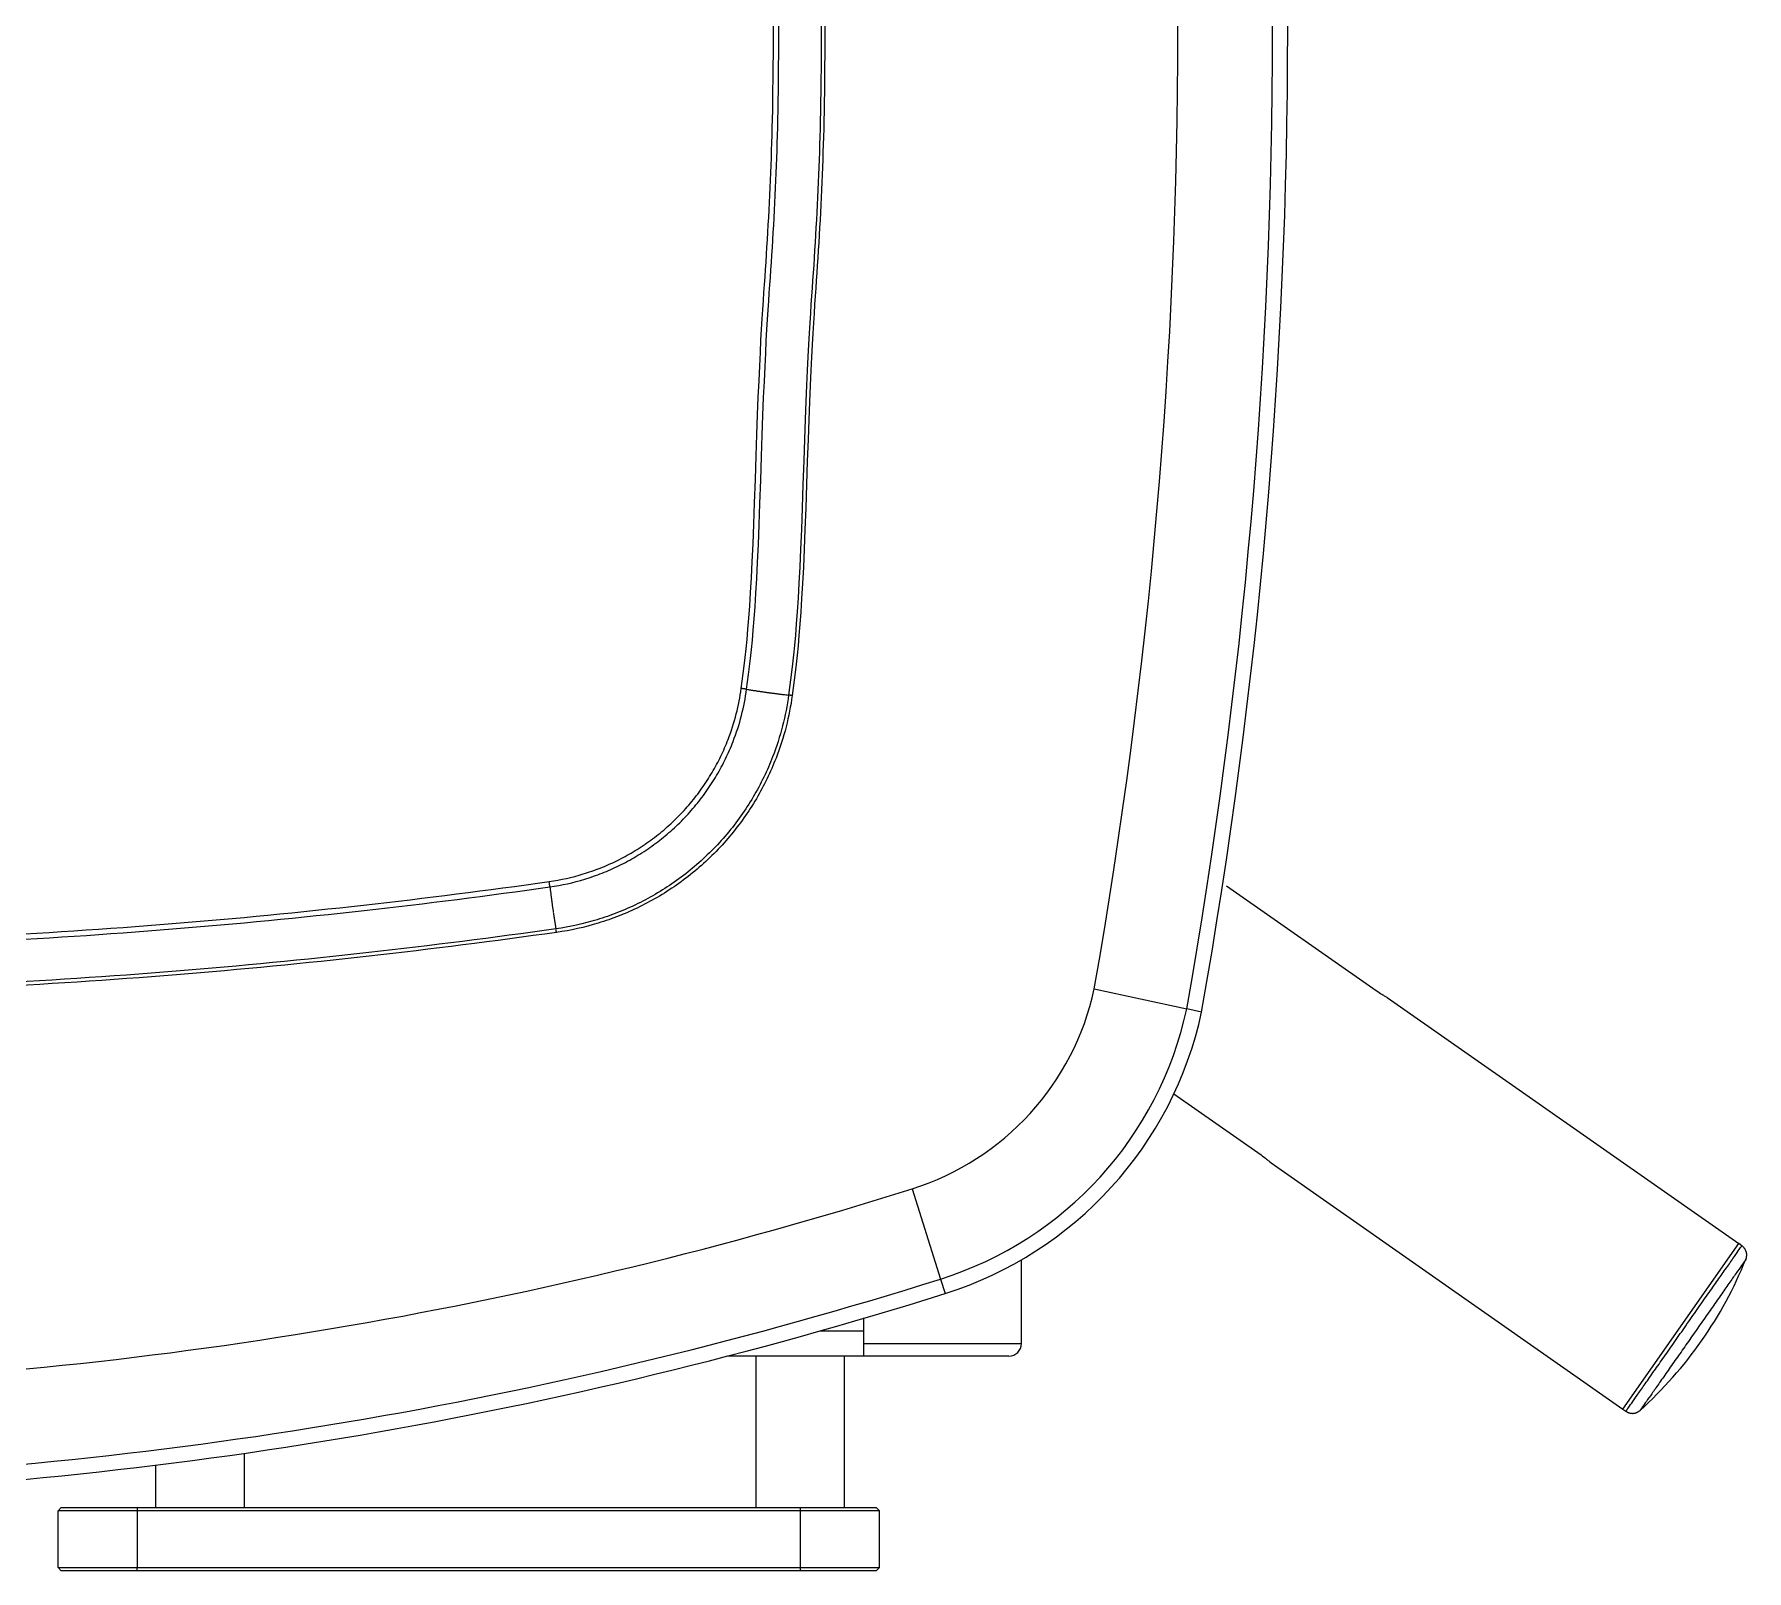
# Model space of a CAD drawing. Extents: x 2733443 to 3206532, y -1516114 to -1264405.
# Drawn here: x 3002009.9 to 3002244.7, y -1483463.7 to -1483252.9 of the extents above; entities that cross this region are included whole.
import ezdxf

# ---------------------------------------------------------------- set-up
doc = ezdxf.new("R2010")
doc.units = 0
doc.header["$MEASUREMENT"] = 0
doc.linetypes.add('1', pattern=[0, 0, 0])
doc.layers.get('0').update_dxf_attribs({"color": 250, "linetype": '1'})
doc.layers.add('furniture', color=33, linetype='Continuous')

# ---------------------------------------------------------------- blocks, each defined once
blk = doc.blocks.new('EQUIPMENT')
at = {"layer": 'furniture'}
for p, q in [((-29486.34, 18820.74), (-29486.32, 18820.74)), ((-29485.61, 18820.63), (-29485.44, 18820.6)), ((-29479.85, 18819.84), (-29479.84, 18819.84)), ((-29512.68, 18794.26), (-29512.68, 18794.24)), ((-29512.59, 18793.53), (-29512.57, 18793.35)), ((-29399.28, 18779.27), (-29419.8, 18793.64)), ((-29511.77, 18787.77), (-29511.77, 18787.75)), ((-29437.94, 18779.52), (-29425.25, 18776.78)), ((-29423.22, 18776.35), (-29425.25, 18776.78)), ((-29397.79, 18778.37), (-29349.54, 18744.58)), ((-29427.02, 18765.12), (-29415.05, 18756.74)), ((-29413.69, 18755.66), (-29365.44, 18721.87)), ((-29462.92, 18752.09), (-29459.01, 18739.72)), ((-29365.44, 18721.87), (-29349.54, 18744.58)), ((-29349.12, 18744.29), (-29349.54, 18744.58)), ((-29447.92, 18730.88), (-29447.92, 18742.36)), ((-29348.57, 18742.43), (-29348.55, 18742.49)), ((-29459.01, 18739.72), (-29458.39, 18737.74)), ((-29469.58, 18734.41), (-29469.58, 18734.32)), ((-29469.58, 18734.32), (-29469.58, 18732.61)), ((-29475.49, 18732.61), (-29469.58, 18732.61)), ((-29469.58, 18732.61), (-29469.58, 18730.88)), ((-29469.58, 18730.88), (-29469.58, 18729.15)), ((-29469.58, 18730.88), (-29447.92, 18730.88)), ((-29469.58, 18729.15), (-29488.24, 18729.15)), ((-29484.31, 18708.36), (-29484.31, 18729.15)), ((-29472.18, 18708.36), (-29472.18, 18729.15)), ((-29449.65, 18729.15), (-29469.58, 18729.15)), ((-29365.44, 18721.87), (-29365.02, 18721.58)), ((-29365.02, 18721.58), (-29364.97, 18721.54)), ((-29554.48, 18708.36), (-29554.48, 18715.81)), ((-29566.61, 18708.36), (-29566.61, 18714.19)), ((-29580.04, 18707.92), (-29579.6, 18708.36)), ((-29579.6, 18708.36), (-29569.21, 18708.36)), ((-29569.21, 18708.36), (-29478.24, 18708.36)), ((-29569.21, 18708.36), (-29569.21, 18707.92)), ((-29478.24, 18708.36), (-29467.85, 18708.36)), ((-29478.24, 18707.92), (-29478.24, 18708.36)), ((-29467.41, 18707.92), (-29467.85, 18708.36)), ((-29580.04, 18700.13), (-29580.04, 18707.92)), ((-29569.21, 18707.92), (-29580.04, 18707.92)), ((-29478.24, 18707.92), (-29569.21, 18707.92)), ((-29569.21, 18707.92), (-29569.21, 18700.13)), ((-29478.24, 18700.13), (-29478.24, 18707.92)), ((-29467.41, 18707.92), (-29478.24, 18707.92)), ((-29467.41, 18700.13), (-29467.41, 18707.92)), ((-29580.04, 18700.13), (-29569.21, 18700.13)), ((-29579.6, 18699.69), (-29580.04, 18700.13)), ((-29569.21, 18699.69), (-29579.6, 18699.69)), ((-29569.21, 18700.13), (-29478.24, 18700.13)), ((-29569.21, 18699.69), (-29569.21, 18700.13)), ((-29478.24, 18699.69), (-29569.21, 18699.69)), ((-29478.24, 18700.13), (-29467.41, 18700.13)), ((-29478.24, 18699.69), (-29478.24, 18700.13)), ((-29467.85, 18699.69), (-29478.24, 18699.69)), ((-29467.85, 18699.69), (-29467.41, 18700.13))]:
    blk.add_line(p, q, dxfattribs=at)
for centre, radius, start, end in [((-30184.48, 18910.96), 770.99, 349.97796, 10.02204), ((-30184.41, 18910.96), 773, 349.97128, 10.02872), ((-30184.93, 18910.96), 758.46, 350.02062, 9.97938), ((-29497.75, 18744.83), 76.77, 81.4211, 81.4401), ((-29497.73, 18745.25), 76.35, 81.3649, 81.3839), ((-29497.64, 18745.65), 75.94, 81.3666, 81.3857), ((-29497.61, 18745.96), 75.63, 81.3354, 81.3545), ((-29497.53, 18746.35), 75.23, 81.337, 81.3562), ((-29497.49, 18746.73), 74.85, 81.2997, 81.3189), ((-29497.43, 18747.13), 74.45, 81.2817, 81.3011), ((-29497.37, 18747.51), 74.06, 81.2637, 81.2831), ((-29497.31, 18747.91), 73.65, 81.2456, 81.2651), ((-29497.24, 18748.31), 73.25, 81.2274, 81.247), ((-29497.18, 18748.73), 72.82, 81.2062, 81.2258), ((-29497.12, 18749.11), 72.44, 81.1848, 81.2044), ((-29497.05, 18749.58), 71.97, 81.1663, 81.1861), ((-29496.97, 18750.12), 71.42, 81.1447, 81.1646), ((-29496.9, 18750.42), 71.12, 81.1399, 81.1597), ((-29496.93, 18750.44), 71.1, 81.0951, 81.1149), ((-29496.77, 18751.41), 70.11, 81.0825, 81.1025), ((-29496.49, 18753.15), 68.36, 81.0666, 81.0871), ((-29496.68, 18751.9), 69.62, 81.0533, 81.0734), ((-29497.32, 18747.99), 73.58, 81.0148, 81.0336), ((-29496.33, 18754.17), 67.32, 81.0075, 81.0283), ((-29494.78, 18763.97), 57.4, 80.9798, 81.0047), ((-29496.79, 18751.13), 70.4, 80.9781, 80.9972), ((-29514.44, 18640.34), 182.58, 80.9556, 80.9622), ((-29494.77, 18764.03), 57.33, 80.9028, 80.9297), ((-29493.7, 18770.66), 50.62, 80.8721, 80.9188), ((-29506.88, 18688.48), 133.85, 80.8575, 80.8806), ((-29469.34, 18921.5), 102.17, 260.9341, 261.0359), ((-29468.43, 18927.27), 108.01, 261.036, 261.1339), ((-29467.71, 18931.83), 112.63, 261.1298, 261.2252), ((-29467.35, 18934.16), 114.99, 261.227, 261.3216), ((-29466.91, 18937.01), 117.87, 261.3184, 261.4118), ((-29466.48, 18939.88), 120.77, 261.4127, 261.505), ((-29466.06, 18942.62), 123.55, 261.5024, 261.5935), ((-29465.76, 18944.72), 125.67, 261.5952, 261.6856), ((-29465.46, 18946.78), 127.75, 261.6845, 261.774), ((-29465.23, 18948.38), 129.37, 261.7765, 261.8655), ((-29465.01, 18949.86), 130.86, 261.8605, 261.9489), ((-29464.87, 18950.91), 131.92, 261.9545, 262.0424), ((-29464.76, 18951.61), 132.63, 262.0373, 262.125), ((-29464.75, 18951.76), 132.78, 262.1296, 262.2173), ((-29464.7, 18952.11), 133.13, 262.2149, 262.3023), ((-29464.65, 18952.52), 133.55, 262.3059, 262.3929), ((-29464.86, 18950.97), 131.98, 262.3924, 262.4802), ((-29465.28, 18947.8), 128.79, 262.4811, 262.5709), ((-29465.05, 18949.45), 130.45, 262.5673, 262.6551), ((-29464.26, 18955.66), 136.71, 262.6578, 262.7406), ((-29465.81, 18943.66), 124.61, 262.7522, 262.8436), ((-29468.18, 18924.89), 105.7, 262.8495, 262.9586), ((-29465.52, 18945.69), 126.66, 262.9173, 263.0023), ((-29444.13, 19119.76), 302.05, 262.9988, 263.0309), ((-29468.66, 18920.64), 101.42, 263.1378, 263.257), ((-29470.45, 18905.54), 86.21, 263.2584, 263.4688), ((-29455.25, 19035.49), 217.05, 263.3843, 263.4925), ((-29486.48, 18760.57), 59.65, 83.5905, 83.6059), ((-29486.56, 18760.13), 60.09, 83.5428, 83.5581), ((-29486.57, 18759.75), 60.47, 83.5567, 83.572), ((-29486.61, 18759.46), 60.76, 83.5399, 83.5551), ((-29486.68, 18759.13), 61.09, 83.4927, 83.5078), ((-29486.69, 18758.8), 61.42, 83.5066, 83.5217), ((-29486.73, 18758.43), 61.8, 83.4935, 83.5086), ((-29486.76, 18758.14), 62.09, 83.4736, 83.4886), ((-29486.8, 18757.81), 62.42, 83.4572, 83.4721), ((-29486.84, 18757.5), 62.74, 83.4408, 83.4557), ((-29486.88, 18757.18), 63.06, 83.4211, 83.4359), ((-29486.92, 18756.8), 63.44, 83.4083, 83.4231), ((-29486.96, 18756.54), 63.7, 83.3887, 83.4035), ((-29486.99, 18756.33), 63.91, 83.3726, 83.3874), ((-29487.01, 18755.87), 64.37, 83.3831, 83.3978), ((-29487.13, 18755.2), 65.06, 83.3338, 83.3484), ((-29487.07, 18755.35), 64.89, 83.3546, 83.3693), ((-29486.99, 18756.26), 63.98, 83.3159, 83.3308), ((-29487.22, 18754.37), 65.89, 83.2987, 83.3131), ((-29487.73, 18749.78), 70.5, 83.3045, 83.3179), ((-29487.13, 18755.1), 65.15, 83.2707, 83.2855), ((-29486.07, 18763.96), 56.23, 83.2662, 83.2838), ((-29487.65, 18750.43), 69.85, 83.2638, 83.2771), ((-29501.23, 18635.87), 185.22, 83.2464, 83.2509), ((-29486.26, 18762.29), 57.91, 83.2209, 83.2396), ((-29485.6, 18767.92), 52.24, 83.1777, 83.2097), ((-29496.1, 18679.92), 140.86, 83.1762, 83.1918), ((-29589.42, 18784.41), 77.37, 7.2804, 7.2993), ((-29589.01, 18784.44), 76.96, 7.2734, 7.2923), ((-29588.65, 18784.53), 76.59, 7.225, 7.2439), ((-29588.28, 18784.53), 76.22, 7.2398, 7.2588), ((-29587.9, 18784.61), 75.84, 7.1936, 7.2127), ((-29587.51, 18784.64), 75.45, 7.1889, 7.208), ((-29587.13, 18784.7), 75.06, 7.162, 7.1812), ((-29586.74, 18784.73), 74.67, 7.1572, 7.1764), ((-29586.32, 18784.82), 74.24, 7.1129, 7.1322), ((-29585.91, 18784.85), 73.83, 7.1079, 7.1273), ((-29585.48, 18784.91), 73.4, 7.0856, 7.1051), ((-29585.11, 18784.93), 73.03, 7.0806, 7.1001), ((-29584.64, 18785.03), 72.55, 7.0358, 7.0553), ((-29584.08, 18785.07), 71.99, 7.033, 7.0527), ((-29583.8, 18785.11), 71.7, 7.0103, 7.03), ((-29583.77, 18785.12), 71.67, 6.99, 7.0097), ((-29582.76, 18785.25), 70.65, 6.9621, 6.982), ((-29581.04, 18785.45), 68.93, 6.9491, 6.9695), ((-29582.27, 18785.3), 70.17, 6.9331, 6.953), ((-29586.26, 18784.82), 74.18, 6.9118, 6.9304), ((-29579.99, 18785.58), 67.86, 6.8832, 6.9039), ((-29570.06, 18786.78), 57.87, 6.866, 6.8907), ((-29583.04, 18785.22), 70.94, 6.8418, 6.8606), ((-29695.36, 18771.68), 184.07, 6.8535, 6.8601), ((-29569.99, 18786.78), 57.8, 6.8009, 6.8276), ((-29563.27, 18787.58), 51.03, 6.7499, 6.7962), ((-29646.58, 18777.69), 134.92, 6.7414, 6.7643), ((-29411.09, 18805.48), 102.2, 186.8157, 186.9174), ((-29405.29, 18806.19), 108.05, 186.9193, 187.0172), ((-29400.7, 18806.74), 112.67, 187.009, 187.1043), ((-29398.36, 18807.04), 115.02, 187.1088, 187.2034), ((-29395.51, 18807.39), 117.9, 187.2019, 187.2953), ((-29392.62, 18807.76), 120.81, 187.2941, 187.3863), ((-29389.87, 18808.11), 123.58, 187.3835, 187.4746), ((-29387.77, 18808.4), 125.7, 187.48, 187.5703), ((-29385.7, 18808.66), 127.78, 187.5632, 187.6527), ((-29384.1, 18808.88), 129.41, 187.6579, 187.7469), ((-29382.61, 18809.08), 130.9, 187.743, 187.8314), ((-29381.57, 18809.23), 131.96, 187.8363, 187.9242), ((-29380.87, 18809.32), 132.67, 187.9193, 188.007), ((-29380.71, 18809.35), 132.83, 188.0117, 188.0994), ((-29380.37, 18809.39), 133.17, 188.095, 188.1824), ((-29379.95, 18809.46), 133.59, 188.1877, 188.2747), ((-29381.51, 18809.23), 132.02, 188.2724, 188.3603), ((-29384.67, 18808.77), 128.83, 188.3632, 188.4529), ((-29383.02, 18809.01), 130.49, 188.4498, 188.5376), ((-29376.82, 18809.94), 136.76, 188.5375, 188.6202), ((-29388.8, 18808.15), 124.65, 188.6333, 188.7247), ((-29407.5, 18805.29), 105.73, 188.7301, 188.8391), ((-29386.77, 18808.43), 126.7, 188.8002, 188.8852), ((-29213.42, 18835.49), 302.15, 188.8781, 188.9102), ((-29411.73, 18804.6), 101.45, 189.0233, 189.1425), ((-29426.74, 18802.18), 86.24, 189.1381, 189.3485), ((-29297.55, 18823.13), 217.12, 189.2662, 189.3744), ((-29570.02, 18778.02), 59.06, 9.4699, 9.4854), ((-29570.5, 18777.92), 59.55, 9.4699, 9.4853), ((-29570.84, 18777.9), 59.89, 9.4242, 9.4395), ((-29571.13, 18777.82), 60.18, 9.4344, 9.4497), ((-29571.48, 18777.78), 60.54, 9.4092, 9.4245), ((-29571.8, 18777.73), 60.86, 9.3892, 9.4044), ((-29572.14, 18777.65), 61.21, 9.3994, 9.4146), ((-29572.45, 18777.63), 61.52, 9.3493, 9.3644), ((-29572.78, 18777.55), 61.85, 9.3596, 9.3747), ((-29573.08, 18777.51), 62.16, 9.3398, 9.3549), ((-29573.42, 18777.45), 62.51, 9.3201, 9.3351), ((-29573.73, 18777.4), 62.82, 9.3054, 9.3204), ((-29574.05, 18777.36), 63.14, 9.281, 9.2959), ((-29574.25, 18777.34), 63.34, 9.2615, 9.2764), ((-29574.7, 18777.23), 63.8, 9.2767, 9.2915), ((-29575.33, 18777.15), 64.44, 9.2374, 9.2521), ((-29575.2, 18777.16), 64.31, 9.2332, 9.248), ((-29574.31, 18777.32), 63.41, 9.2043, 9.2193), ((-29576.2, 18776.98), 65.33, 9.2237, 9.2383), ((-29580.68, 18776.29), 69.86, 9.1738, 9.1873), ((-29575.48, 18777.1), 64.6, 9.1878, 9.2027), ((-29566.73, 18778.55), 55.72, 9.1315, 9.1492), ((-29580.06, 18776.35), 69.24, 9.1683, 9.1817), ((-29692.94, 18758.2), 183.57, 9.1428, 9.1474), ((-29568.36, 18778.28), 57.38, 9.0985, 9.1174), ((-29562.84, 18779.15), 51.79, 9.0741, 9.1064), ((-29649.58, 18765.26), 139.64, 9.0747, 9.0904), ((-29474.03, 18787.31), 36.92, 287.5154, 347.8266), ((-29474.03, 18787.31), 49.9, 287.5154, 347.8266), ((-29474.03, 18787.31), 51.98, 287.5154, 347.8266), ((-29640.9, 19316.06), 591.38, 272.11034, 287.51538), ((-29351.04, 18741.81), 3.14, 49.5936, 52.3383), ((-29349.76, 18743.23), 1.22, 46.2927, 51.7153), ((-29349.86, 18743.13), 1.36, 43.2406, 46.4569), ((-29351.54, 18741.78), 3.52, 39.4984, 40.4946), ((-29350.07, 18742.99), 1.61, 37.2336, 39.6452), ((-29349.84, 18743.13), 1.34, 35.2376, 38.3295), ((-29350, 18743.02), 1.54, 32.477, 35.1419), ((-29350.1, 18742.97), 1.65, 29.7281, 32.1898), ((-29350.02, 18743.01), 1.57, 27.0647, 29.6877), ((-29350, 18743.02), 1.54, 24.5394, 27.2327), ((-29350.02, 18743.01), 1.56, 21.8105, 24.466), ((-29350.03, 18743.01), 1.57, 19.1836, 21.8227), ((-29350.02, 18743.01), 1.57, 16.4688, 19.1211), ((-29350.02, 18743.01), 1.57, 13.8543, 16.5097), ((-29350.03, 18743.01), 1.57, 11.142, 13.7865), ((-29400.78, 18763.54), 56.31, 325, 337.9843), ((-29349.96, 18742.99), 1.5, 340.346, 342.8697), ((-29350.03, 18743.01), 1.58, 342.8619, 345.2921), ((-29350.07, 18743.02), 1.62, 345.2759, 347.6785), ((-29350.03, 18743.01), 1.57, 8.5387, 11.1752), ((-29350.04, 18743.02), 1.59, 347.7939, 350.2709), ((-29350.04, 18743.01), 1.58, 350.273, 352.7853), ((-29350.03, 18743.01), 1.58, 5.8287, 8.4521), ((-29350.04, 18743.01), 1.58, 352.8556, 355.3896), ((-29350.03, 18743.01), 1.57, 3.2521, 5.8655), ((-29350.04, 18743.01), 1.58, 0.5727, 3.166), ((-29350.03, 18743.01), 1.58, 358.019, 0.5966), ((-29350.04, 18743.01), 1.58, 355.378, 357.9263), ((-29640.9, 19316.06), 604.36, 272.11034, 287.51538), ((-29640.9, 19316.06), 606.44, 271.90213, 287.51538), ((-29449.65, 18730.88), 1.73, 270, 0), ((-29400.78, 18763.54), 56.31, 312.0157, 325), ((-29364.16, 18722.8), 1.5, 237.3657, 239.8892), ((-29364.12, 18722.87), 1.58, 239.868, 242.298), ((-29364.1, 18722.91), 1.62, 242.2927, 244.6951), ((-29364.12, 18722.88), 1.59, 244.8116, 247.2884), ((-29364.12, 18722.87), 1.58, 247.2847, 249.7969), ((-29364.12, 18722.88), 1.58, 249.8781, 252.412), ((-29364.12, 18722.88), 1.58, 252.3944, 254.9426), ((-29364.12, 18722.87), 1.58, 255.0311, 257.6086), ((-29364.12, 18722.87), 1.58, 257.5856, 260.1788), ((-29364.13, 18722.87), 1.58, 260.2603, 262.8736), ((-29364.13, 18722.87), 1.58, 262.849, 265.4723), ((-29364.13, 18722.87), 1.57, 265.5457, 268.1821), ((-29364.13, 18722.87), 1.57, 268.1576, 270.8021), ((-29364.13, 18722.86), 1.57, 270.8741, 273.5295), ((-29364.13, 18722.87), 1.57, 273.4795, 276.1318), ((-29364.13, 18722.87), 1.57, 276.1995, 278.8386), ((-29364.13, 18722.86), 1.56, 278.8244, 281.4799), ((-29364.13, 18722.83), 1.54, 281.5481, 284.2414), ((-29364.13, 18722.86), 1.57, 284.0881, 286.7112), ((-29364.15, 18722.94), 1.65, 286.7417, 289.2034), ((-29364.12, 18722.83), 1.54, 289.4901, 292.1551), ((-29364.05, 18722.65), 1.34, 292.2509, 295.3429), ((-29364.14, 18722.91), 1.61, 294.2471, 296.6588), ((-29364.99, 18724.62), 3.52, 296.5163, 297.5127), ((-29364.05, 18722.68), 1.36, 300.257, 303.4735), ((-29363.97, 18722.56), 1.22, 303.3076, 308.7307), ((-29365.07, 18724.12), 3.13, 306.6069, 309.3519)]:
    blk.add_arc(centre, radius, start, end, dxfattribs=at)
for points, knots in [([(-29479.85, 19002.27), (-29479.1, 18996.8), (-29478.45, 18991.33), (-29477.32, 18980.34), (-29476.86, 18974.84), (-29476.1, 18963.81), (-29475.82, 18958.29), (-29475.45, 18947.23), (-29475.35, 18941.7), (-29475.35, 18905.41), (-29475.45, 18899.88), (-29475.82, 18888.82), (-29476.11, 18883.3), (-29476.86, 18872.27), (-29477.33, 18866.76), (-29478.45, 18830.78), (-29479.1, 18825.31), (-29479.85, 18819.84)], [0, 0, 0, 0, 0.124748, 0.124748, 0.249711, 0.249711, 0.374819, 0.374819, 0.5, 0.5, 0.625181, 0.625181, 0.750289, 0.750289, 0.875252, 0.875252, 1, 1, 1, 1]), ([(-29479.36, 19002.34), (-29478.61, 18996.87), (-29477.96, 18991.39), (-29476.83, 18980.4), (-29476.36, 18974.89), (-29475.61, 18963.85), (-29475.33, 18958.32), (-29474.95, 18947.25), (-29474.86, 18941.71), (-29474.86, 18905.42), (-29474.95, 18899.88), (-29475.33, 18888.81), (-29475.61, 18883.28), (-29476.36, 18872.24), (-29476.83, 18866.73), (-29477.96, 18830.74), (-29478.61, 18825.26), (-29479.36, 18819.79)], [0, 0, 0, 0, 0.124748, 0.124748, 0.249711, 0.249711, 0.374819, 0.374819, 0.5, 0.5, 0.625181, 0.625181, 0.750289, 0.750289, 0.875252, 0.875252, 1, 1, 1, 1]), ([(-29486.34, 18820.74), (-29485.61, 18826.14), (-29484.96, 18831.54), (-29483.85, 18867.37), (-29483.39, 18872.8), (-29482.65, 18883.68), (-29482.37, 18889.13), (-29482, 18900.04), (-29481.91, 18905.5), (-29481.91, 18941.64), (-29482, 18947.09), (-29482.37, 18958), (-29482.65, 18963.45), (-29483.39, 18974.33), (-29483.85, 18979.76), (-29484.96, 18990.6), (-29485.61, 18996), (-29486.35, 19001.39)], [0, 0, 0, 0, 0.124748, 0.124748, 0.249711, 0.249711, 0.374819, 0.374819, 0.5, 0.5, 0.625181, 0.625181, 0.750289, 0.750289, 0.875252, 0.875252, 1, 1, 1, 1]), ([(-29485.61, 18820.63), (-29484.88, 18826.03), (-29484.23, 18831.44), (-29483.12, 18867.29), (-29482.66, 18872.73), (-29481.91, 18883.63), (-29481.63, 18889.08), (-29481.26, 18900.01), (-29481.17, 18905.48), (-29481.17, 18941.63), (-29481.26, 18947.1), (-29481.63, 18958.02), (-29481.91, 18963.48), (-29482.65, 18974.38), (-29483.12, 18979.82), (-29484.23, 18990.67), (-29484.87, 18996.08), (-29485.61, 19001.48)], [0, 0, 0, 0, 0.124748, 0.124748, 0.249711, 0.249711, 0.374819, 0.374819, 0.5, 0.5, 0.625181, 0.625181, 0.750289, 0.750289, 0.875252, 0.875252, 1, 1, 1, 1]), ([(-29512.68, 18794.26), (-29511.1, 18794.49), (-29509.54, 18794.83), (-29507.23, 18795.54), (-29506.46, 18795.81), (-29504.91, 18796.41), (-29504.15, 18796.75), (-29502.64, 18797.49), (-29501.89, 18797.9), (-29500.43, 18798.77), (-29499.71, 18799.24), (-29498.32, 18800.24), (-29497.64, 18800.77), (-29496.32, 18801.89), (-29495.68, 18802.48), (-29494.46, 18803.7), (-29493.88, 18804.34), (-29492.77, 18805.66), (-29492.24, 18806.35), (-29491.25, 18807.75), (-29490.79, 18808.47), (-29489.92, 18809.94), (-29489.52, 18810.68), (-29488.79, 18812.2), (-29488.45, 18812.97), (-29487.71, 18814.89), (-29487.33, 18816.06), (-29486.73, 18818.4), (-29486.51, 18819.57), (-29486.34, 18820.74)], [0, 0, 0, 0, 0.119244, 0.119244, 0.180746, 0.180746, 0.243289, 0.243289, 0.306691, 0.306691, 0.370754, 0.370754, 0.435264, 0.435264, 0.5, 0.5, 0.564736, 0.564736, 0.629246, 0.629246, 0.693309, 0.693309, 0.756711, 0.756711, 0.819254, 0.819254, 0.911064, 0.911064, 1, 1, 1, 1]), ([(-29512.59, 18793.53), (-29510.97, 18793.76), (-29509.38, 18794.11), (-29507.01, 18794.83), (-29506.22, 18795.11), (-29504.64, 18795.73), (-29503.85, 18796.07), (-29502.31, 18796.83), (-29501.54, 18797.25), (-29500.05, 18798.14), (-29499.31, 18798.62), (-29497.88, 18799.64), (-29497.18, 18800.18), (-29495.84, 18801.33), (-29495.18, 18801.93), (-29493.94, 18803.19), (-29493.34, 18803.84), (-29492.2, 18805.19), (-29491.66, 18805.89), (-29490.64, 18807.33), (-29490.17, 18808.06), (-29489.28, 18809.57), (-29488.87, 18810.33), (-29488.12, 18811.88), (-29487.78, 18812.67), (-29487.01, 18814.64), (-29486.63, 18815.83), (-29486.01, 18818.23), (-29485.78, 18819.43), (-29485.61, 18820.63)], [0, 0, 0, 0, 0.119244, 0.119244, 0.180746, 0.180746, 0.243289, 0.243289, 0.306691, 0.306691, 0.370754, 0.370754, 0.435264, 0.435264, 0.5, 0.5, 0.564736, 0.564736, 0.629246, 0.629246, 0.693309, 0.693309, 0.756711, 0.756711, 0.819254, 0.819254, 0.911064, 0.911064, 1, 1, 1, 1]), ([(-29479.85, 18819.84), (-29480.05, 18818.42), (-29480.32, 18817), (-29481.05, 18814.17), (-29481.51, 18812.75), (-29482.41, 18810.42), (-29482.81, 18809.49), (-29483.7, 18807.66), (-29484.19, 18806.75), (-29485.24, 18804.97), (-29485.8, 18804.1), (-29487, 18802.4), (-29487.64, 18801.57), (-29488.99, 18799.97), (-29489.7, 18799.2), (-29491.18, 18797.71), (-29491.95, 18797), (-29493.54, 18795.65), (-29494.36, 18795), (-29496.06, 18793.79), (-29496.93, 18793.23), (-29498.7, 18792.17), (-29499.6, 18791.68), (-29501.43, 18790.78), (-29502.36, 18790.37), (-29504.23, 18789.64), (-29505.17, 18789.31), (-29507.97, 18788.46), (-29509.86, 18788.04), (-29511.77, 18787.77)], [0, 0, 0, 0, 0.088936, 0.088936, 0.180746, 0.180746, 0.243289, 0.243289, 0.306691, 0.306691, 0.370754, 0.370754, 0.435264, 0.435264, 0.5, 0.5, 0.564736, 0.564736, 0.629246, 0.629246, 0.693309, 0.693309, 0.756711, 0.756711, 0.819254, 0.819254, 0.880756, 0.880756, 1, 1, 1, 1]), ([(-29479.36, 18819.79), (-29479.56, 18818.34), (-29479.84, 18816.91), (-29480.58, 18814.04), (-29481.04, 18812.6), (-29481.95, 18810.24), (-29482.36, 18809.3), (-29483.26, 18807.44), (-29483.75, 18806.52), (-29484.81, 18804.72), (-29485.38, 18803.84), (-29486.6, 18802.11), (-29487.25, 18801.28), (-29488.61, 18799.65), (-29489.33, 18798.87), (-29490.83, 18797.36), (-29491.61, 18796.64), (-29493.22, 18795.27), (-29494.06, 18794.62), (-29495.77, 18793.39), (-29496.65, 18792.81), (-29498.45, 18791.74), (-29499.36, 18791.25), (-29501.22, 18790.34), (-29502.16, 18789.92), (-29504.05, 18789.18), (-29505, 18788.85), (-29507.84, 18787.98), (-29509.75, 18787.56), (-29511.69, 18787.28)], [0, 0, 0, 0, 0.088936, 0.088936, 0.180746, 0.180746, 0.243289, 0.243289, 0.306691, 0.306691, 0.370754, 0.370754, 0.435264, 0.435264, 0.5, 0.5, 0.564736, 0.564736, 0.629246, 0.629246, 0.693309, 0.693309, 0.756711, 0.756711, 0.819254, 0.819254, 0.880756, 0.880756, 1, 1, 1, 1]), ([(-29619.19, 18785.05), (-29609.91, 18785.21), (-29600.64, 18785.52), (-29582.36, 18786.43), (-29573.34, 18787.02), (-29555.57, 18788.46), (-29546.81, 18789.31), (-29529.56, 18791.24), (-29521.07, 18792.32), (-29512.59, 18793.53)], [0, 0, 0, 0, 0.26007, 0.26007, 0.51333, 0.51333, 0.759923, 0.759923, 1, 1, 1, 1]), ([(-29619.13, 18785.79), (-29609.88, 18785.96), (-29600.64, 18786.27), (-29582.39, 18787.17), (-29573.38, 18787.76), (-29555.62, 18789.2), (-29546.88, 18790.05), (-29529.64, 18791.98), (-29521.15, 18793.06), (-29512.68, 18794.26)], [0.0005783, 0.0005783, 0.0005783, 0.0005783, 0.2600699, 0.2600699, 0.5133296, 0.5133296, 0.7599233, 0.7599233, 1, 1, 1, 1]), ([(-29511.77, 18787.77), (-29520.31, 18786.56), (-29528.86, 18785.47), (-29546.23, 18783.52), (-29555.04, 18782.67), (-29572.93, 18781.22), (-29582.01, 18780.63), (-29600.42, 18779.71), (-29609.75, 18779.4), (-29619.09, 18779.24)], [0, 0, 0, 0, 0.240077, 0.240077, 0.48667, 0.48667, 0.73993, 0.73993, 1, 1, 1, 1]), ([(-29511.69, 18787.28), (-29520.23, 18786.07), (-29528.79, 18784.98), (-29546.17, 18783.03), (-29554.98, 18782.18), (-29572.89, 18780.73), (-29581.97, 18780.13), (-29600.39, 18779.22), (-29609.73, 18778.91), (-29619.07, 18778.74)], [0, 0, 0, 0, 0.240077, 0.240077, 0.48667, 0.48667, 0.73993, 0.73993, 1, 1, 1, 1]), ([(-29397.79, 18778.37), (-29397.79, 18778.37), (-29397.95, 18778.44), (-29398.52, 18778.78), (-29398.99, 18779.07), (-29399.28, 18779.27)], [0, 0, 0, 0, 0.001153921, 0.001978563, 0.003132493, 0.003132493, 0.003132493, 0.003132493]), ([(-29415.05, 18756.74), (-29414.77, 18756.54), (-29414.33, 18756.2), (-29413.82, 18755.78), (-29413.69, 18755.66), (-29413.69, 18755.66)], [0, 0, 0, 0, 0.001153919, 0.001978561, 0.003132493, 0.003132493, 0.003132493, 0.003132493]), ([(-29365.02, 18721.58), (-29365.02, 18721.58), (-29365, 18721.62), (-29364.79, 18721.91), (-29364.28, 18722.64), (-29363.52, 18723.72), (-29362.53, 18725.13), (-29361.34, 18726.84), (-29359.98, 18728.78), (-29358.52, 18730.87), (-29356.98, 18733.06), (-29355.44, 18735.27), (-29353.94, 18737.41), (-29352.56, 18739.37), (-29351.33, 18741.13), (-29350.31, 18742.59), (-29349.59, 18743.62), (-29349.2, 18744.17), (-29349.12, 18744.29), (-29349.12, 18744.29)], [11.215176, 11.215176, 11.215176, 11.215176, 11.674504, 12.757694, 13.840884, 14.924073, 16.007263, 17.126728, 18.246193, 19.365657, 20.485122, 21.637017, 22.788913, 23.940808, 25.092703, 26.326213, 27.559722, 28.656569, 29.64509, 29.64509, 29.64509, 29.64509]), ([(-29348.57, 18742.43), (-29348.57, 18742.43), (-29348.64, 18742.32), (-29349, 18741.81), (-29349.66, 18740.88), (-29350.59, 18739.54), (-29351.71, 18737.94), (-29352.97, 18736.14), (-29354.34, 18734.19), (-29355.75, 18732.18), (-29357.14, 18730.18), (-29358.48, 18728.27), (-29359.72, 18726.5), (-29360.81, 18724.94), (-29361.71, 18723.65), (-29362.41, 18722.67), (-29362.87, 18722), (-29363.06, 18721.73), (-29363.08, 18721.7), (-29363.08, 18721.7)], [11.211812, 11.211812, 11.211812, 11.211812, 12.200334, 13.297181, 14.53069, 15.764199, 16.916094, 18.06799, 19.219885, 20.371781, 21.491245, 22.61071, 23.730175, 24.84964, 25.932829, 27.016019, 28.099209, 29.182398, 29.641727, 29.641727, 29.641727, 29.641727])]:
    blk.add_open_spline(points, degree=3, knots=knots, dxfattribs=at)

msp = doc.modelspace()

# ---------------------------------------------------------------- block references
at = {"color": 240, "true_color": 0xed1f24}
msp.add_blockref('EQUIPMENT', (3031593.1809, -1502163.4359), dxfattribs=at)

doc.saveas('drawing.dxf')
